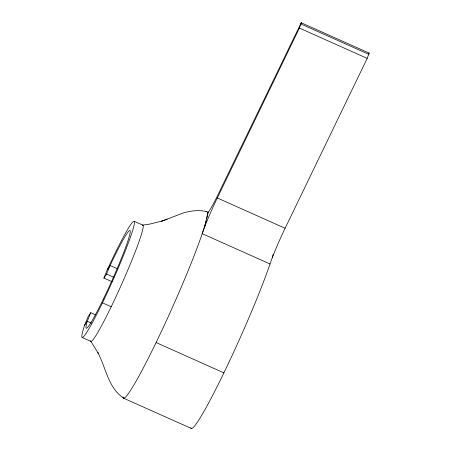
<?xml version="1.0" encoding="UTF-8"?>
<svg xmlns="http://www.w3.org/2000/svg" width="451" height="451" viewBox="0 0 451 451"><rect width="100%" height="100%" fill="white"/><g stroke="black" fill="none" stroke-linecap="round" stroke-linejoin="round"><path stroke-width="0.68" d="M190.846 427.649A102.197 7.599 -65.9 0 0 223.719 373.242A102.197 7.599 -65.9 0 0 270.002 263.965L202.2 233.674A33.509 2.492 -65.9 0 1 217.314 197.972L299.396 28.08L301.336 22.556L218.211 194.263A33.509 2.492 -65.9 0 1 207.381 212.269L207.99 212.539M270.002 263.965A33.509 2.492 -65.9 0 1 285.117 228.268L367.199 58.376L369.183 52.868L368.687 53.517M204.636 227.005L208.238 212.111M272.438 257.301L273.193 254.195M112.102 281.734L103.893 278.064L107.394 269.501A63.664 4.736 -65.9 0 1 134.212 224.412A63.664 4.736 -65.9 0 1 100.37 307.108A63.664 4.736 -65.9 0 1 84.568 325.272L88.075 316.709L90.775 312.701L95.657 314.877M90.775 312.701L87.274 321.259L84.568 325.272M103.893 278.064L106.594 274.056L110.1 265.492A53.613 3.986 -65.9 0 1 129.961 233.748A53.613 3.986 -65.9 0 1 102.422 301.031A53.613 3.986 -65.9 0 1 87.274 321.259L91.542 323.17M166.74 219.423L167.135 219.276L161.638 221.187L183.732 212.793C191.224 210.668 199.263 209.8 206.913 211.66M162.01 221.052L149.867 224.068L142.634 225.117M301.347 22.809L369.149 53.1M301.048 24.044L368.85 54.34M299.396 28.08L367.199 58.376M217.314 197.972L285.117 228.268M134.122 221.244L142.882 225.156M117.418 268.762L110.1 265.492L107.394 269.501L107.941 269.749M106.594 274.056L113.917 277.326M103.347 299.131L103.893 299.374M102.45 302.841L111.211 306.753M156.102 342.557L223.905 372.853M82.133 337.472L90.893 341.384L98.211 353.206L97.901 352.676C106.041 368.016 108.099 387.685 123.535 398.075M123.495 398.154L191.303 428.45M142.319 225.229A63.664 4.736 -65.9 0 1 120.862 285.973A63.664 4.736 -65.9 0 1 90.583 340.714M206.011 211.778A102.112 7.594 -65.9 0 1 206.671 218.594M206.203 220.528A102.112 7.594 -65.9 0 1 160.973 332.336A102.112 7.594 -65.9 0 1 123.027 397.021"/></g></svg>
